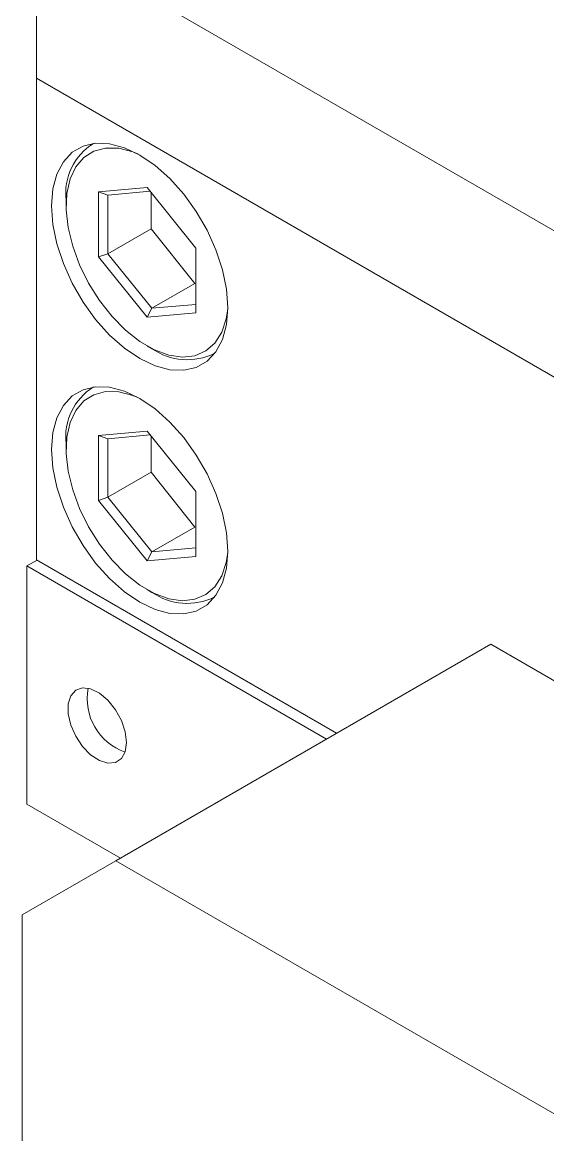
# Model space of a CAD drawing. Header units: millimetres. Extents: x 2 to 278, y 1 to 215.
# Drawn here: x 233.92 to 238.95, y 62.75 to 73.41 of the extents above; entities that cross this region are included whole.
import ezdxf

# ---------------------------------------------------------------- set-up
doc = ezdxf.new("R2010")
doc.units = ezdxf.units.MM

msp = doc.modelspace()

# ---------------------------------------------------------------- linework, layer by layer
at = {"color": 7, "linetype": 'Continuous', "lineweight": 18}
for p, q in [((255.608, 61.83), (234.055, 74.272)), ((234.055, 74.272), (234.055, 72.872)), ((234.055, 72.872), (234.055, 68.257)), ((255.608, 60.43), (234.055, 72.872)), ((234.599, 72.246), (234.579, 72.234)), ((234.649, 71.782), (235.115, 71.823)), ((235.115, 71.823), (235.581, 71.244)), ((234.649, 71.16), (234.649, 71.782)), ((234.739, 71.752), (234.649, 71.782)), ((235.143, 71.788), (234.739, 71.752)), ((234.739, 71.752), (234.739, 71.19)), ((235.152, 71.777), (235.152, 71.429)), ((234.338, 71.702), (234.338, 71.651)), ((235.152, 71.429), (234.739, 71.19)), ((235.152, 71.429), (235.573, 70.905)), ((234.649, 71.16), (234.739, 71.19)), ((234.739, 71.19), (235.16, 70.667)), ((235.581, 71.244), (235.581, 70.623)), ((235.115, 70.581), (234.649, 71.16)), ((235.573, 70.905), (235.16, 70.667)), ((235.573, 70.905), (235.581, 70.906)), ((235.115, 70.581), (235.16, 70.667)), ((235.16, 70.667), (235.581, 70.704)), ((235.581, 70.623), (235.115, 70.581)), ((235.115, 70.305), (235.16, 70.279)), ((235.741, 70.222), (235.761, 70.233)), ((234.599, 69.913), (234.579, 69.901)), ((234.649, 69.448), (235.115, 69.49)), ((235.115, 69.49), (235.581, 68.911)), ((234.649, 68.827), (234.649, 69.448)), ((234.739, 69.418), (234.649, 69.448)), ((235.143, 69.455), (234.739, 69.418)), ((234.739, 69.418), (234.739, 68.857)), ((235.152, 69.444), (235.152, 69.096)), ((234.338, 69.369), (234.338, 69.317)), ((235.152, 69.096), (234.739, 68.857)), ((235.152, 69.096), (235.573, 68.572)), ((234.649, 68.827), (234.739, 68.857)), ((234.739, 68.857), (235.16, 68.334)), ((235.581, 68.911), (235.581, 68.289)), ((235.115, 68.248), (234.649, 68.827)), ((235.573, 68.572), (235.16, 68.334)), ((235.573, 68.572), (235.581, 68.573)), ((235.115, 68.248), (235.16, 68.334)), ((235.16, 68.334), (235.581, 68.371)), ((234.059, 68.255), (233.962, 68.199)), ((234.055, 68.257), (236.931, 66.597)), ((235.581, 68.289), (235.115, 68.248)), ((233.962, 68.199), (236.835, 66.541)), ((233.962, 68.199), (233.962, 65.918)), ((235.115, 67.972), (235.16, 67.946)), ((235.741, 67.888), (235.761, 67.9)), ((238.408, 67.449), (234.815, 65.375)), ((238.408, 67.449), (243.796, 64.338)), ((233.962, 65.918), (234.859, 65.4)), ((234.815, 65.375), (233.917, 64.856)), ((240.204, 62.264), (234.815, 65.375)), ((233.917, 64.856), (233.917, 61.222))]:
    msp.add_line(p, q, dxfattribs=at)
at = {"color": 7, "linetype": 'Continuous', "lineweight": 18, "flags": 128}
for points in [[(234.199, 71.648), (234.212, 71.471), (234.25, 71.285), (234.312, 71.095), (234.396, 70.907), (234.501, 70.727), (234.621, 70.56), (234.754, 70.411), (234.897, 70.285), (235.043, 70.186), (235.19, 70.116), (235.332, 70.078), (235.465, 70.073), (235.586, 70.101), (235.69, 70.161), (235.774, 70.251), (235.836, 70.369), (235.874, 70.511), (235.887, 70.673), (235.874, 70.85), (235.836, 71.036), (235.774, 71.226), (235.69, 71.414), (235.586, 71.594), (235.465, 71.761), (235.332, 71.91), (235.19, 72.036), (235.043, 72.135), (234.897, 72.205), (234.754, 72.243), (234.621, 72.249), (234.501, 72.221), (234.396, 72.161), (234.312, 72.07), (234.25, 71.952), (234.212, 71.81), (234.199, 71.648)], [(235.031, 72.142), (234.976, 72.165), (234.842, 72.2), (234.717, 72.202), (234.604, 72.173), (234.508, 72.112), (234.431, 72.022), (234.376, 71.906), (234.345, 71.767), (234.339, 71.61), (234.358, 71.44), (234.401, 71.262), (234.467, 71.082), (234.553, 70.906), (234.658, 70.74), (234.778, 70.589), (234.908, 70.457), (235.045, 70.349), (235.185, 70.269), (235.322, 70.218), (235.452, 70.199), (235.572, 70.213), (235.676, 70.258), (235.763, 70.334), (235.829, 70.437), (235.872, 70.565), (235.887, 70.659)], [(234.199, 69.315), (234.212, 69.138), (234.25, 68.952), (234.312, 68.762), (234.396, 68.574), (234.501, 68.394), (234.621, 68.227), (234.754, 68.078), (234.897, 67.952), (235.043, 67.853), (235.19, 67.783), (235.332, 67.745), (235.465, 67.74), (235.586, 67.767), (235.69, 67.828), (235.774, 67.918), (235.836, 68.036), (235.874, 68.178), (235.887, 68.34), (235.874, 68.517), (235.836, 68.703), (235.774, 68.893), (235.69, 69.081), (235.586, 69.261), (235.465, 69.428), (235.332, 69.577), (235.19, 69.703), (235.043, 69.802), (234.897, 69.872), (234.754, 69.91), (234.621, 69.915), (234.501, 69.887), (234.396, 69.827), (234.312, 69.737), (234.25, 69.619), (234.212, 69.477), (234.199, 69.315)], [(235.031, 69.809), (234.976, 69.832), (234.842, 69.866), (234.717, 69.869), (234.604, 69.839), (234.508, 69.779), (234.431, 69.689), (234.376, 69.573), (234.345, 69.434), (234.339, 69.277), (234.358, 69.106), (234.401, 68.929), (234.467, 68.749), (234.553, 68.573), (234.658, 68.407), (234.778, 68.255), (234.908, 68.124), (235.045, 68.016), (235.185, 67.935), (235.322, 67.885), (235.452, 67.866), (235.572, 67.88), (235.676, 67.925), (235.763, 68), (235.829, 68.104), (235.872, 68.232), (235.887, 68.326)], [(234.916, 66.508), (234.904, 66.611), (234.868, 66.719), (234.811, 66.822), (234.738, 66.912), (234.657, 66.981), (234.573, 67.022), (234.495, 67.031), (234.43, 67.009), (234.383, 66.956), (234.358, 66.878), (234.358, 66.782), (234.383, 66.675), (234.43, 66.568), (234.495, 66.47), (234.573, 66.39), (234.657, 66.335), (234.738, 66.309), (234.811, 66.315), (234.868, 66.353), (234.904, 66.42), (234.916, 66.508)]]:
    msp.add_lwpolyline(points, dxfattribs=at)
at = {"color": 7, "linetype": 'Continuous', "lineweight": 18}
for centre, radius, start, end in [((234.894, 71.769), 0.56, 121.5826, 186.8293), ((235.498, 70.767), 0.593, 235.1938, 296.3835), ((234.894, 69.436), 0.56, 121.5826, 186.8293), ((235.498, 68.433), 0.593, 235.1938, 296.3835), ((235.081, 66.927), 0.541, 169.1822, 250.8125)]:
    msp.add_arc(centre, radius, start, end, dxfattribs=at)

doc.saveas('drawing.dxf')
